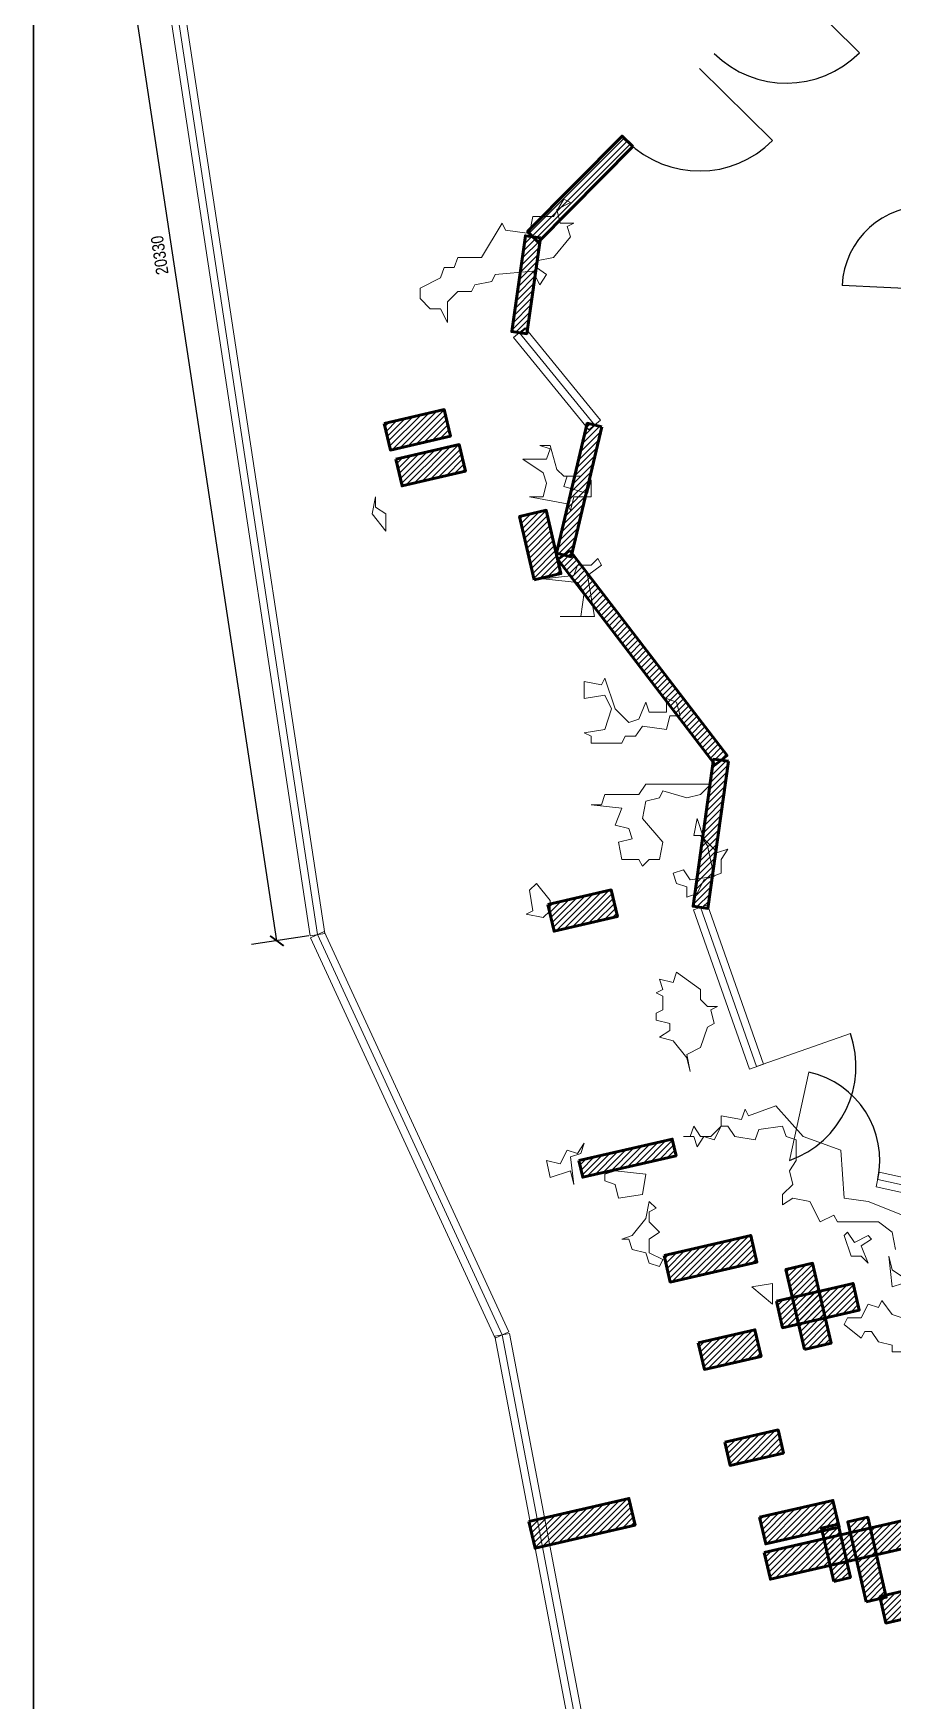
# Model space of a CAD drawing. Header units: metres. Extents: x 0 to 117, y -38 to 25.
# Drawn here: x 39.96 to 52.52, y -22.92 to 1.45 of the extents above; entities that cross this region are included whole.
import ezdxf

# ---------------------------------------------------------------- set-up
doc = ezdxf.new("R2010")
doc.units = ezdxf.units.M
for name, color, linetype, lineweight in [('A-ANNO-DIMS', 3, 'Continuous', 18), ('A-ANNO-TTLB', 7, 'Continuous', 35), ('A-DOOR', 2, 'Continuous', 25), ('A-FURN', 8, 'Continuous', 13), ('A-GLAZ', 4, 'Continuous', 13), ('A-WALL', 7, 'Continuous', 60), ('A-WALL-PATT', 8, 'Continuous', 13)]:
    doc.layers.add(name, color=color, linetype=linetype, lineweight=lineweight)
doc.styles.add('OpenSansCondensed-Light', font='OpenSansCondensed-Light.ttf')
doc.dimstyles.new('EZDXF', dxfattribs={"dimtxt": 0.25, "dimasz": 0.175, "dimexe": 0.375, "dimexo": 0.125, "dimgap": 0.1, "dimtad": 1, "dimlfac": 100, "dimzin": 12, "dimdsep": 46, "dimtxsty": 'OpenSansCondensed-Light', "dimblk": 'ARCHTICK', "dimcen": 2.5, "dimazin": 3, "dimtfac": 0.5, "dimtmove": 2, "dimatfit": 3})

# ---------------------------------------------------------------- blocks, each defined once
blk = doc.blocks.new('_ARCHTICK')
at = {"color": 0, "linetype": 'BYBLOCK', "const_width": 0.15}
blk.add_lwpolyline([(-0.5, -0.5), (0.5, 0.5)], dxfattribs=at)

msp = doc.modelspace()

# ---------------------------------------------------------------- hatches: boundary and pattern name
at = {"layer": 'A-WALL-PATT'}
h = msp.add_hatch(dxfattribs=at)
h.set_pattern_fill('ANSI31', scale=0.02)
h.paths.add_polyline_path([(48.7204, -0.2059), (47.3393, -1.6023), (47.1829, -1.4476), (48.564, -0.0512)])
h = msp.add_hatch(dxfattribs=at)
h.set_pattern_fill('ANSI31', scale=0.02)
h.paths.add_polyline_path([(47.37, -1.5406), (47.17, -2.9406), (46.9522, -2.9094), (47.1522, -1.5094)])
h = msp.add_hatch(dxfattribs=at)
h.set_pattern_fill('ANSI31', scale=0.02)
h.paths.add_polyline_path([(45.0868, -4.2525), (45.9638, -4.05), (46.0538, -4.4398), (45.1768, -4.6422)])
h = msp.add_hatch(dxfattribs=at)
h.set_pattern_fill('ANSI31', scale=0.02)
h.paths.add_polyline_path([(48.2682, -4.3003), (47.8182, -6.2003), (47.6041, -6.1496), (48.0541, -4.2496)])
h = msp.add_hatch(dxfattribs=at)
h.set_pattern_fill('ANSI31', scale=0.02)
h.paths.add_polyline_path([(45.2588, -4.7749), (46.1844, -4.5612), (46.2744, -4.951), (45.3488, -5.1647)])
h = msp.add_hatch(dxfattribs=at)
h.set_pattern_fill('ANSI31', scale=0.02)
h.paths.add_polyline_path([(47.2794, -6.5375), (47.0657, -5.6118), (47.4554, -5.5219), (47.6691, -6.4475)])
h = msp.add_hatch(dxfattribs=at)
h.set_pattern_fill('ANSI31', scale=0.02)
h.paths.add_polyline_path([(47.7984, -6.1081), (50.0984, -9.1081), (49.9238, -9.2419), (47.6238, -6.2419)])
h = msp.add_hatch(dxfattribs=at)
h.set_pattern_fill('ANSI31', scale=0.02)
h.paths.add_polyline_path([(50.1201, -9.1902), (49.8201, -11.3402), (49.6022, -11.3098), (49.9022, -9.1598)])
h = msp.add_hatch(dxfattribs=at)
h.set_pattern_fill('ANSI31', scale=0.02)
h.paths.add_polyline_path([(47.4803, -11.2857), (48.406, -11.072), (48.496, -11.4618), (47.5703, -11.6755)])
h = msp.add_hatch(dxfattribs=at)
h.set_pattern_fill('ANSI31', scale=0.02)
h.paths.add_polyline_path([(47.9339, -15.0286), (49.298, -14.7137), (49.3543, -14.9572), (47.9901, -15.2722)])
h = msp.add_hatch(dxfattribs=at)
h.set_pattern_fill('ANSI31', scale=0.02)
h.paths.add_polyline_path([(49.1774, -16.4139), (50.4441, -16.1214), (50.5341, -16.5112), (49.2674, -16.8036)])
h = msp.add_hatch(dxfattribs=at)
h.set_pattern_fill('ANSI31', scale=0.02)
h.paths.add_polyline_path([(51.2292, -17.7873), (50.9592, -16.6181), (51.349, -16.5281), (51.6189, -17.6973)])
h = msp.add_hatch(dxfattribs=at)
h.set_pattern_fill('ANSI31', scale=0.02)
h.paths.add_polyline_path([(50.8198, -17.0821), (51.9403, -16.8234), (52.0303, -17.2132), (50.9098, -17.4719)])
h = msp.add_hatch(dxfattribs=at)
h.set_pattern_fill('ANSI31', scale=0.02)
h.paths.add_polyline_path([(49.6774, -17.6905), (50.5056, -17.4993), (50.5956, -17.8891), (49.7674, -18.0803)])
h = msp.add_hatch(dxfattribs=at)
h.set_pattern_fill('ANSI31', scale=0.02)
h.paths.add_polyline_path([(50.0641, -19.1432), (50.8436, -18.9633), (50.9223, -19.3043), (50.1428, -19.4843)])
h = msp.add_hatch(dxfattribs=at)
h.set_pattern_fill('ANSI31', scale=0.02)
h.paths.add_polyline_path([(52.3297, -21.3996), (61.0991, -19.375), (61.189, -19.7647), (52.4197, -21.7893)])
h = msp.add_hatch(dxfattribs=at)
h.set_pattern_fill('ANSI31', scale=0.02)
h.paths.add_polyline_path([(47.2018, -20.3036), (48.6633, -19.9662), (48.7533, -20.356), (47.2918, -20.6934)])
h = msp.add_hatch(dxfattribs=at)
h.set_pattern_fill('ANSI31', scale=0.02)
h.paths.add_polyline_path([(50.5742, -20.2415), (51.646, -19.994), (51.736, -20.3838), (50.6642, -20.6312)])
h = msp.add_hatch(dxfattribs=at)
h.set_pattern_fill('ANSI31', scale=0.02)
h.paths.add_polyline_path([(50.6421, -20.7575), (52.8831, -20.2402), (52.9731, -20.6299), (50.732, -21.1473)])
h = msp.add_hatch(dxfattribs=at)
h.set_pattern_fill('ANSI31', scale=0.02)
h.paths.add_polyline_path([(51.6573, -21.1779), (51.4773, -20.3984), (51.7209, -20.3422), (51.9009, -21.1217)])
h = msp.add_hatch(dxfattribs=at)
h.set_pattern_fill('ANSI31', scale=0.02)
h.paths.add_polyline_path([(52.1327, -21.4787), (51.8628, -20.3094), (52.1551, -20.2419), (52.425, -21.4112)])

# ---------------------------------------------------------------- linework, layer by layer
at = {"layer": 'A-ANNO-TTLB'}
msp.add_lwpolyline([(39.9582, -36.1835), (77.5162, -36.1835), (77.5162, 22.9708), (39.9582, 22.9708)], close=True, dxfattribs=at)
at = {"layer": 'A-DOOR'}
for p, q in [((50.9667, 2.2217), (52.0332, 1.1669)), ((49.697, 0.9379), (50.7635, -0.1169)), ((53.0001, -2.2957), (51.7794, -2.2347))]:
    msp.add_line(p, q, dxfattribs=at)
for centre, radius, start, end in [((50.9667, 2.2217), 1.5, -134.68345, -44.68345), ((49.697, 0.9379), 1.5, -134.68345, -44.68345), ((53.0001, -2.2957), 1.2223, 87.13759, 177.13759), ((50.5289, -13.6526), 1.4546, -70.64101, 19.35899), ((51.0111, -15.025), 1.3195, -12.28396, 77.71604)]:
    msp.add_arc(centre, radius, start, end, dxfattribs=at)
at = {"layer": 'A-FURN'}
for points in [[(45.6111, -2.425), (45.6111, -2.275), (45.9111, -2.125), (45.9611, -1.975), (46.1111, -1.975), (46.1611, -1.825), (46.5111, -1.825), (46.8111, -1.325), (46.8611, -1.425), (47.2111, -1.475), (47.2611, -1.225), (47.5611, -1.225), (47.7111, -0.975), (47.8111, -1.025), (47.6111, -1.125), (47.6611, -1.325), (47.8611, -1.325), (47.7611, -1.375), (47.8111, -1.525), (47.5611, -1.825), (47.3111, -1.875), (47.3111, -1.975), (47.4611, -2.075), (47.3611, -2.225), (47.2611, -2.025), (46.7111, -2.075), (46.6611, -2.175), (46.4111, -2.225), (46.3611, -2.325), (46.1611, -2.325), (46.0111, -2.475), (46.0111, -2.775), (45.9111, -2.575), (45.7611, -2.575)], [(48.1111, -5.325), (47.8611, -5.325), (47.8111, -5.525), (47.7611, -5.425), (47.2111, -5.325), (47.4111, -5.325), (47.4611, -5.125), (47.4111, -4.975), (47.1111, -4.775), (47.4611, -4.775), (47.5111, -4.625), (47.3611, -4.575), (47.5111, -4.575), (47.6111, -4.925), (47.7111, -5.025), (47.9611, -5.025), (47.7611, -5.025), (47.7111, -5.175), (48.0611, -5.275), (48.1111, -5.075)], [(45.1111, -5.825), (44.9111, -5.575), (44.9611, -5.325), (44.9611, -5.475), (45.1111, -5.575)], [(47.6611, -7.075), (47.9611, -7.075), (48.0111, -6.725), (47.9111, -6.575), (47.4111, -6.525), (47.8611, -6.475), (47.9111, -6.325), (48.1111, -6.325), (48.2111, -6.225), (48.2611, -6.325), (48.0611, -6.475), (48.1611, -7.075)], [(48.0111, -8.025), (48.2611, -8.075), (48.3111, -7.975), (48.4611, -8.425), (48.6611, -8.625), (48.8111, -8.575), (48.9111, -8.325), (48.9611, -8.475), (49.2111, -8.475), (49.2111, -8.275), (49.3611, -8.325), (49.4111, -8.525), (49.2611, -8.525), (49.2111, -8.725), (48.8611, -8.675), (48.7611, -8.825), (48.6111, -8.825), (48.5611, -8.925), (48.1111, -8.925), (48.1111, -8.825), (48.0111, -8.775), (48.3111, -8.725), (48.4111, -8.425), (48.3111, -8.225), (48.0111, -8.275)], [(48.1111, -9.825), (48.2611, -9.825), (48.3111, -9.675), (48.8111, -9.675), (48.9111, -9.525), (49.8611, -9.525), (49.7111, -9.675), (49.5111, -9.725), (49.1611, -9.625), (49.1111, -9.725), (48.9111, -9.775), (48.8611, -10.025), (49.1611, -10.375), (49.1111, -10.625), (48.9611, -10.625), (48.8611, -10.725), (48.8111, -10.625), (48.5611, -10.625), (48.5111, -10.375), (48.7111, -10.325), (48.6611, -10.175), (48.4611, -10.125), (48.5611, -9.875)], [(49.5111, -11.175), (49.5111, -11.025), (49.3611, -10.975), (49.3111, -10.825), (49.4611, -10.775), (49.5611, -10.925), (49.9111, -10.875), (49.8111, -10.425), (49.7111, -10.275), (49.6111, -10.275), (49.6611, -10.025), (49.7611, -10.325), (49.9611, -10.525), (50.1111, -10.475), (50.0111, -10.625), (50.0111, -10.825), (49.7611, -10.925), (49.6611, -11.125)], [(47.4111, -11.475), (47.1611, -11.425), (47.2611, -11.375), (47.2111, -11.075), (47.3111, -10.975), (47.5111, -11.225), (47.5111, -11.375)], [(49.5611, -13.725), (49.5111, -13.525), (49.3111, -13.275), (49.1111, -13.225), (49.2611, -13.125), (49.2611, -13.025), (49.0611, -12.975), (49.0611, -12.875), (49.1611, -12.825), (49.1611, -12.625), (49.0611, -12.575), (49.1611, -12.525), (49.1111, -12.375), (49.3111, -12.425), (49.3611, -12.275), (49.7111, -12.525), (49.7111, -12.675), (49.8111, -12.775), (49.9611, -12.775), (49.8611, -12.825), (49.9111, -13.025), (49.8111, -13.075), (49.7111, -13.375), (49.5111, -13.475)], [(47.5111, -15.275), (47.4611, -15.025), (47.6611, -15.075), (47.7611, -14.875), (47.9111, -14.925), (48.0111, -14.775), (47.9611, -14.925), (47.8111, -14.975), (47.8611, -15.375), (47.8111, -15.175)], [(48.3111, -15.325), (48.3111, -15.225), (48.4611, -15.175), (48.9111, -15.225), (48.8611, -15.525), (48.5111, -15.575), (48.4611, -15.375)], [(49.1111, -16.575), (48.9611, -16.525), (48.9111, -16.375), (48.7111, -16.325), (48.6611, -16.175), (48.5611, -16.175), (48.7111, -16.125), (48.9111, -15.875), (48.9611, -15.625), (49.0611, -15.725), (48.9611, -15.775), (48.9611, -15.925), (49.1111, -16.075), (48.9611, -16.175), (48.9611, -16.375), (49.1611, -16.475)], [(52.1611, -16.525), (52.0611, -16.425), (51.9111, -16.425), (51.8111, -16.125), (51.8611, -16.075), (51.9611, -16.225), (52.1611, -16.125), (52.2111, -16.175), (52.0611, -16.275)], [(52.5111, -16.875), (52.4611, -16.425), (52.5111, -16.625), (52.6611, -16.725), (52.6611, -16.825)], [(50.7611, -17.125), (50.4611, -16.875), (50.7611, -16.825)], [(53.4611, -17.325), (53.2611, -17.375), (53.2111, -17.475), (52.9111, -17.525), (52.9611, -18.025), (52.8611, -17.875), (52.7111, -17.925), (52.6611, -17.825), (52.5111, -17.825), (52.5111, -17.725), (52.3111, -17.675), (52.2111, -17.525), (52.1111, -17.525), (52.0611, -17.625), (51.8111, -17.425), (51.8611, -17.325), (52.0611, -17.325), (52.1611, -17.125), (52.3111, -17.175), (52.3611, -17.075), (52.5111, -17.275), (52.8111, -17.375)]]:
    msp.add_lwpolyline(points, close=True, dxfattribs=at)
msp.add_lwpolyline([(52.5611, -16.325), (52.5111, -16.075), (52.3111, -15.925), (51.7111, -15.925), (51.6611, -15.825), (51.4611, -15.925), (51.3111, -15.625), (51.0611, -15.575), (50.9111, -15.675), (50.9111, -15.525), (51.0611, -15.375), (51.0111, -15.175), (51.1111, -15.025), (51.1111, -14.725), (50.9611, -14.675), (50.9111, -14.525), (50.5611, -14.575), (50.5111, -14.725), (50.2111, -14.675), (50.1111, -14.525), (50.0111, -14.525), (49.9111, -14.725), (49.7611, -14.675), (49.6611, -14.825), (49.6111, -14.675), (49.4611, -14.675), (49.5611, -14.675), (49.6111, -14.525), (49.7111, -14.675), (49.8611, -14.675), (50.0111, -14.525), (50.0111, -14.375), (50.3111, -14.425), (50.3611, -14.275), (50.4111, -14.375), (50.8111, -14.225), (51.2111, -14.675), (51.7611, -14.875), (51.8111, -15.575), (52.1611, -15.625), (52.6611, -15.825)], dxfattribs=at)
at = {"layer": 'A-GLAZ'}
for p, q in [((44.1111, -11.725), (41.0611, 8.375)), ((47.0611, -2.925), (48.1611, -4.275)), ((49.7111, -11.325), (50.5289, -13.6526)), ((46.8111, -17.575), (44.1111, -11.725)), ((50.5289, -13.6526), (51.9013, -13.1704)), ((51.0111, -15.025), (51.2919, -13.7357)), ((52.3004, -15.3057), (53.0782, -15.4751)), ((48.0111, -23.875), (46.8111, -17.575))]:
    msp.add_line(p, q, dxfattribs=at)
for points in [[(44.0024, -11.7415), (40.9524, 8.3585), (41.1699, 8.3915), (44.2199, -11.7085)], [(47.1464, -2.8555), (48.2464, -4.2055), (48.0759, -4.3445), (46.9759, -2.9945)], [(49.8149, -11.2885), (50.6327, -13.6162), (50.4252, -13.6891), (49.6074, -11.3615)], [(46.7113, -17.6211), (44.0113, -11.7711), (44.211, -11.6789), (46.911, -17.5289)], [(52.3238, -15.1982), (53.1016, -15.3676), (53.0548, -15.5826), (52.277, -15.4132)], [(47.9031, -23.8956), (46.7031, -17.5956), (46.9192, -17.5544), (48.1192, -23.8544)]]:
    msp.add_lwpolyline(points, close=True, dxfattribs=at)
at = {"layer": 'A-WALL'}
for points in [[(48.7204, -0.2059), (47.3393, -1.6023), (47.1829, -1.4476), (48.564, -0.0512)], [(47.37, -1.5406), (47.17, -2.9406), (46.9522, -2.9094), (47.1522, -1.5094)], [(45.0868, -4.2525), (45.9638, -4.05), (46.0538, -4.4398), (45.1768, -4.6422)], [(48.2682, -4.3003), (47.8182, -6.2003), (47.6041, -6.1496), (48.0541, -4.2496)], [(45.2588, -4.7749), (46.1844, -4.5612), (46.2744, -4.951), (45.3488, -5.1647)], [(47.2794, -6.5375), (47.0657, -5.6118), (47.4554, -5.5219), (47.6691, -6.4475)], [(47.7984, -6.1081), (50.0984, -9.1081), (49.9238, -9.2419), (47.6238, -6.2419)], [(50.1201, -9.1902), (49.8201, -11.3402), (49.6022, -11.3098), (49.9022, -9.1598)], [(47.4803, -11.2857), (48.406, -11.072), (48.496, -11.4618), (47.5703, -11.6755)], [(47.9339, -15.0286), (49.298, -14.7137), (49.3543, -14.9572), (47.9901, -15.2722)], [(49.1774, -16.4139), (50.4441, -16.1214), (50.5341, -16.5112), (49.2674, -16.8036)], [(51.2292, -17.7873), (50.9592, -16.6181), (51.349, -16.5281), (51.6189, -17.6973)], [(50.8198, -17.0821), (51.9403, -16.8234), (52.0303, -17.2132), (50.9098, -17.4719)], [(49.6774, -17.6905), (50.5056, -17.4993), (50.5956, -17.8891), (49.7674, -18.0803)], [(50.0641, -19.1432), (50.8436, -18.9633), (50.9223, -19.3043), (50.1428, -19.4843)], [(52.3297, -21.3996), (61.0991, -19.375), (61.189, -19.7647), (52.4197, -21.7893)], [(47.2018, -20.3036), (48.6633, -19.9662), (48.7533, -20.356), (47.2918, -20.6934)], [(50.5742, -20.2415), (51.646, -19.994), (51.736, -20.3838), (50.6642, -20.6312)], [(50.6421, -20.7575), (52.8831, -20.2402), (52.9731, -20.6299), (50.732, -21.1473)], [(51.6573, -21.1779), (51.4773, -20.3984), (51.7209, -20.3422), (51.9009, -21.1217)], [(52.1327, -21.4787), (51.8628, -20.3094), (52.1551, -20.2419), (52.425, -21.4112)]]:
    msp.add_lwpolyline(points, close=True, dxfattribs=at)

# ---------------------------------------------------------------- dimensions: what is measured, and where the dimension line sits
at = {"layer": 'A-ANNO-DIMS'}
msp.add_linear_dim(base=(43.5179, -11.815), p1=(44.1111, -11.725), p2=(41.0611, 8.375), angle=98.62831, dimstyle='EZDXF', override={"dimtxt": 0.18, "dimdec": 0, "dimlfac": 1000}, dxfattribs=at).render()

doc.saveas('drawing.dxf')
